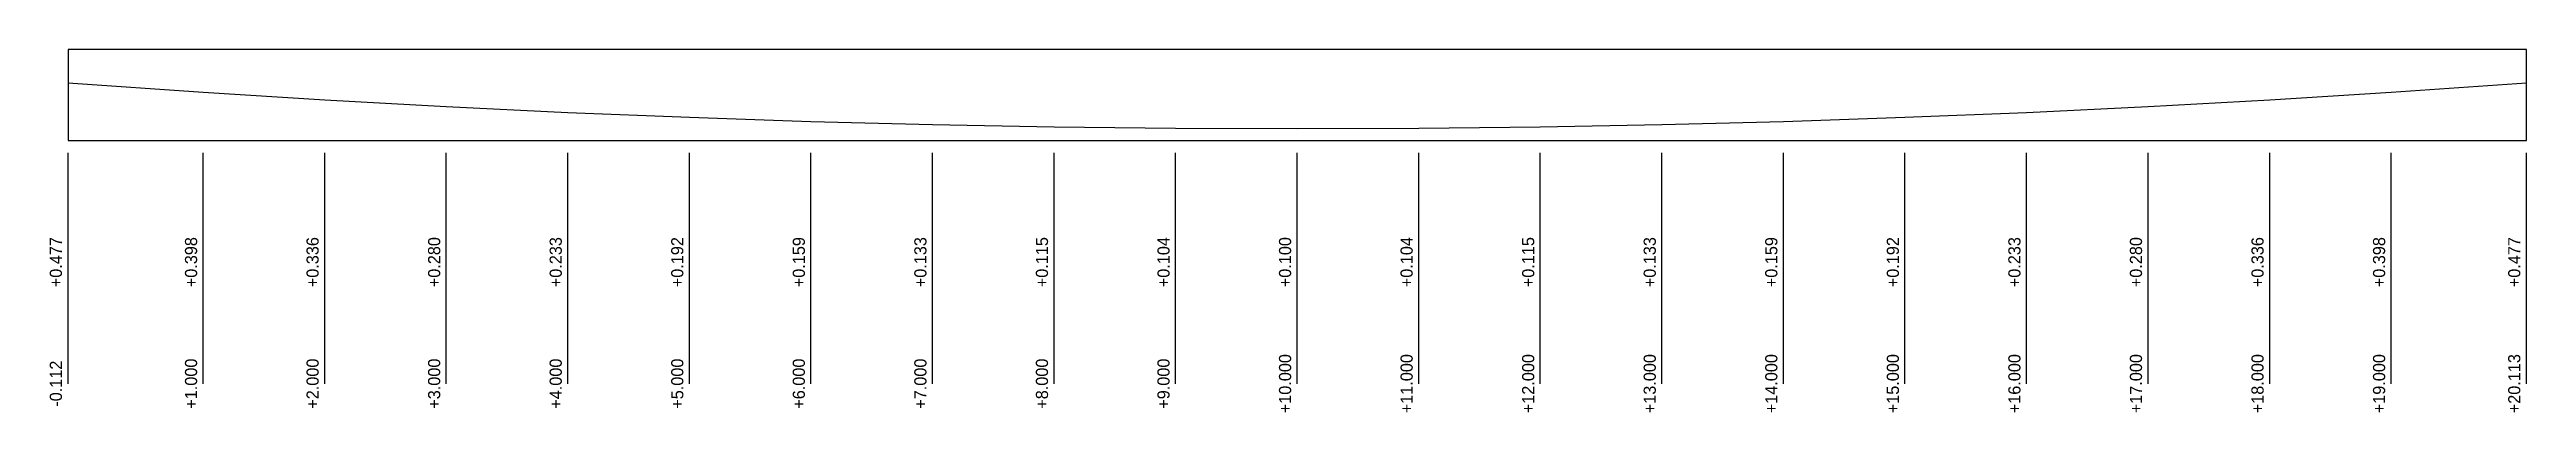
# Model space of a CAD drawing. Header units: metres. Extents: x -0.3 to 20.1, y -2.2 to 0.8.
import ezdxf
from ezdxf.enums import TextEntityAlignment as Align

# ---------------------------------------------------------------- set-up
doc = ezdxf.new("R2010")
doc.units = ezdxf.units.M

msp = doc.modelspace()

# ---------------------------------------------------------------- linework, layer by layer
at = {"color": 2}
for p, q in [((-0.112, -2), (-0.112, -0.1)), ((1, -2), (1, -0.1)), ((2, -2), (2, -0.1)), ((3, -2), (3, -0.1)), ((4, -2), (4, -0.1)), ((5, -2), (5, -0.1)), ((6, -2), (6, -0.1)), ((7, -2), (7, -0.1)), ((8, -2), (8, -0.1)), ((9, -2), (9, -0.1)), ((10, -2), (10, -0.1)), ((11, -2), (11, -0.1)), ((12, -2), (12, -0.1)), ((13, -2), (13, -0.1)), ((14, -2), (14, -0.1)), ((15, -2), (15, -0.1)), ((16, -2), (16, -0.1)), ((17, -2), (17, -0.1)), ((18, -2), (18, -0.1)), ((19, -2), (19, -0.1)), ((20.113, -2), (20.113, -0.1))]:
    msp.add_line(p, q, dxfattribs=at)
at = {"layer": 'beam'}
msp.add_lwpolyline([(-0.112, 0), (20.113, 0), (20.113, 0.75), (-0.112, 0.75), (-0.112, 0)], dxfattribs=at)
at = {"layer": 'cable_axis'}
msp.add_lwpolyline([(-0.112, 0.477), (1, 0.398), (2, 0.336), (3, 0.28), (4, 0.233), (5, 0.192), (6, 0.159), (7, 0.133), (8, 0.115), (9, 0.104), (10, 0.1), (11, 0.104), (12, 0.115), (13, 0.133), (14, 0.159), (15, 0.192), (16, 0.233), (17, 0.28), (18, 0.336), (19, 0.398), (20.113, 0.477)], dxfattribs=at)

# ---------------------------------------------------------------- texts
at = {"layer": 'TEXTLAYER'}
for s, p in [('+0.477', (-0.162, -1)), ('+0.398', (0.95, -1)), ('+0.336', (1.95, -1)), ('+0.280', (2.95, -1)), ('+0.233', (3.95, -1)), ('+0.192', (4.95, -1)), ('+0.159', (5.95, -1)), ('+0.133', (6.95, -1)), ('+0.115', (7.95, -1)), ('+0.104', (8.95, -1)), ('+0.100', (9.95, -1)), ('+0.104', (10.95, -1)), ('+0.115', (11.95, -1)), ('+0.133', (12.95, -1)), ('+0.159', (13.95, -1)), ('+0.192', (14.95, -1)), ('+0.233', (15.95, -1)), ('+0.280', (16.95, -1)), ('+0.336', (17.95, -1)), ('+0.398', (18.95, -1)), ('+0.477', (20.062, -1)), ('-0.112', (-0.162, -2)), ('+1.000', (0.95, -2)), ('+2.000', (1.95, -2)), ('+3.000', (2.95, -2)), ('+4.000', (3.95, -2)), ('+5.000', (4.95, -2)), ('+6.000', (5.95, -2)), ('+7.000', (6.95, -2)), ('+8.000', (7.95, -2)), ('+9.000', (8.95, -2)), ('+10.000', (9.95, -2)), ('+11.000', (10.95, -2)), ('+12.000', (11.95, -2)), ('+13.000', (12.95, -2)), ('+14.000', (13.95, -2)), ('+15.000', (14.95, -2)), ('+16.000', (15.95, -2)), ('+17.000', (16.95, -2)), ('+18.000', (17.95, -2)), ('+19.000', (18.95, -2)), ('+20.113', (20.062, -2))]:
    msp.add_text(s, height=0.1, rotation=90, dxfattribs=at).set_placement(p, align=Align.CENTER)

doc.saveas('drawing.dxf')
